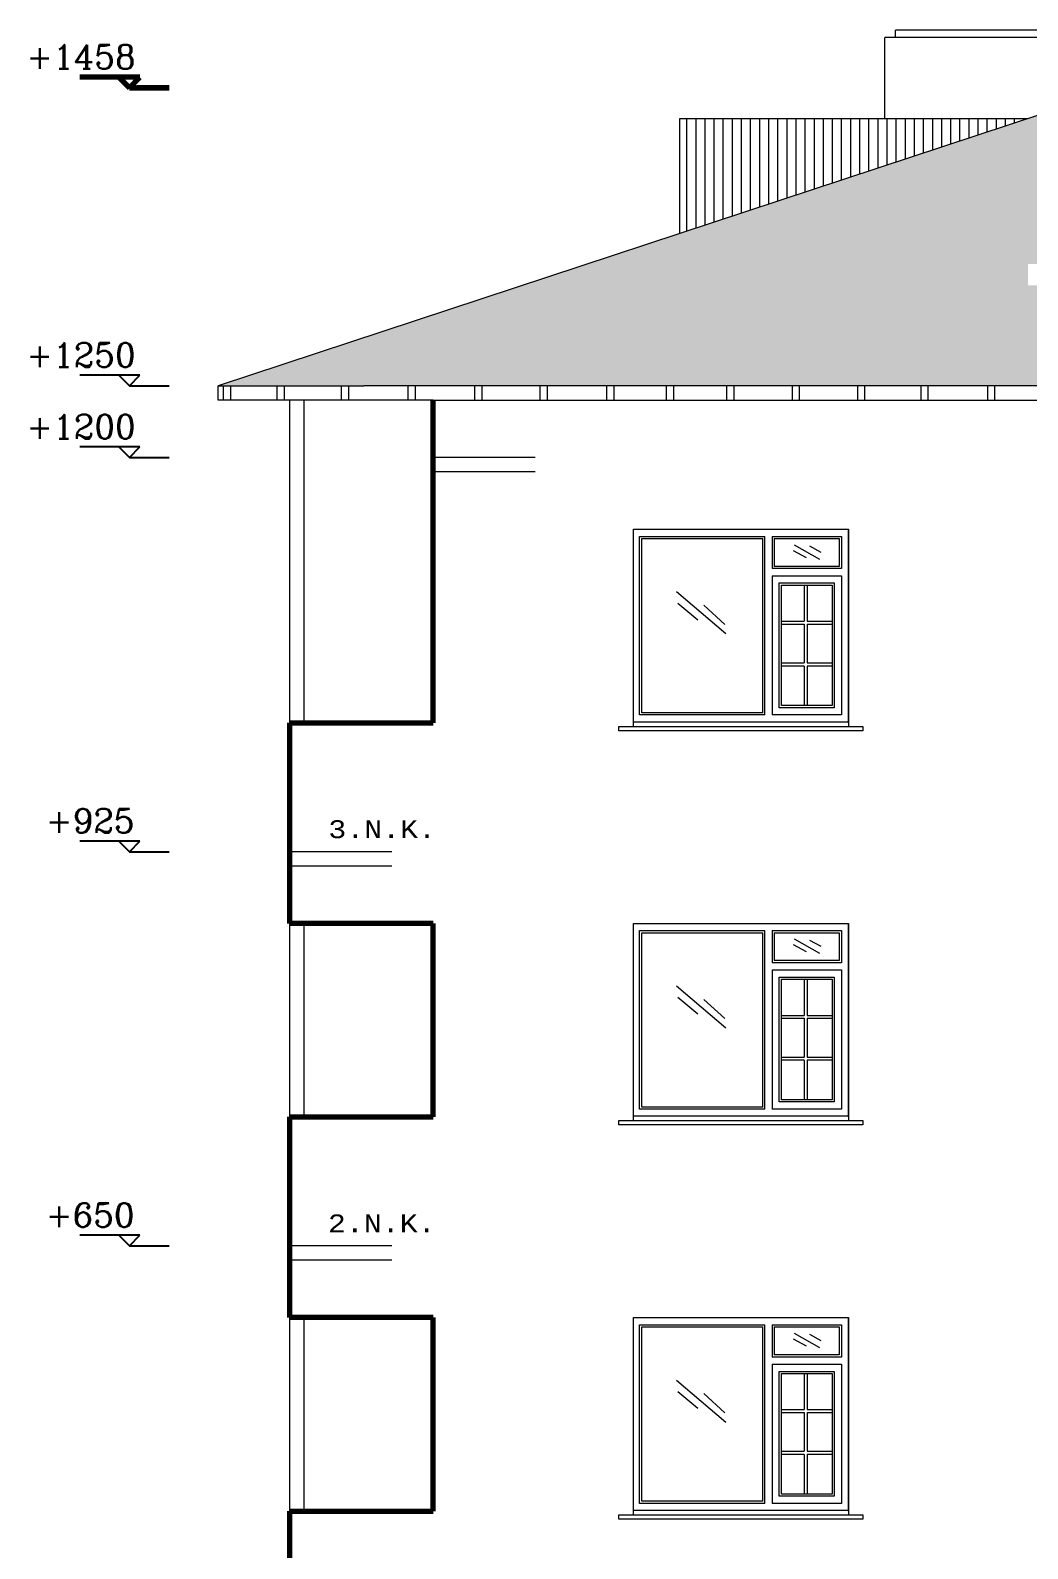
# Model space of a CAD drawing. Header units: millimetres. Extents: x 35860 to 71103, y -11298 to -8385.
# Drawn here: x 58232 to 58927, y -10125 to -9065 of the extents above; entities that cross this region are included whole.
import ezdxf
from ezdxf.enums import TextEntityAlignment as Align

# ---------------------------------------------------------------- set-up
doc = ezdxf.new("R2010")
doc.units = ezdxf.units.MM
doc.header["$MEASUREMENT"] = 0
doc.layers.get('0').update_dxf_attribs({"lineweight": 15})
for name, color, linetype, lineweight in [('02', 2, 'Continuous', 20), ('03_Yazı', 1, 'Continuous', 30), ('07', 3, 'Continuous', 70)]:
    doc.layers.add(name, color=color, linetype=linetype, lineweight=lineweight)
doc.layers.add('RAK', color=110, linetype='Continuous')
doc.styles.add('C', font='')
doc.styles.add('ROMANC', font='romanc', dxfattribs={"height": 0.11})
doc.styles.get('C').set_extended_font_data('Courier New Tur')

msp = doc.modelspace()

# ---------------------------------------------------------------- hatches: boundary and pattern name
h = msp.add_hatch()
h.set_pattern_fill('AR-RSHKE', color=256, scale=2, style=0)
h.set_pattern_definition([(180, (115171.862, 65.105), (-51, 24), [12, -10, 14, -6, 18, -8]), (180, (115159.862, 66.105), (-51, 24), [10, -38, 8, -12]), (180, (115135.862, 63.605), (-51, 24), [6, -62]), (90, (115171.862, 65.105), (17, 24), [23, -73]), (90, (115159.862, 65.105), (17, 24), [22.5, -73.5]), (90, (115149.862, 65.105), (17, 24), [21, -75]), (90, (115135.862, 63.605), (17, 24), [23, -73]), (90, (115129.862, 63.605), (17, 24), [23, -73]), (90, (115111.862, 65.105), (17, 24), [22, -74])])
h.paths.add_polyline_path([(58937.6, -9123.7), (58937.6, -9148.2), (58937.6, -9228.4), (58927.6, -9228.4), (58927.6, -9238.4), (58927.6, -9243.4), (58942.6, -9243.4), (58957.6, -9243.4), (58962.6, -9243.4), (58962.6, -9233.4), (58962.6, -9228.4), (58952.6, -9228.4), (58952.6, -9118.7), (58962.6, -9115.4), (59051, -9144.6), (59012, -9186.8), (59012, -9193.6), (59017, -9188.1), (59017, -9202.2), (59012, -9202.2), (59012, -9207.2), (59017, -9207.2), (59117, -9207.2), (59122, -9207.2), (59122, -9202.2), (59117, -9202.2), (59117, -9188.1), (59122, -9193.6), (59122, -9186.8), (59097.1, -9159.8), (59562.6, -9313.4), (58464.1, -9313.4), (58362.6, -9313.4)])
at = {"layer": '02'}
h = msp.add_hatch(dxfattribs=at)
h.set_pattern_fill('LINE', color=256, scale=2, angle=90, style=0)
h.set_pattern_definition([(90, (60194.525, -9762.742), (6.35, 4e-16), [])])
h.paths.add_polyline_path([(58684.5, -9127.2), (58926.9, -9127.2), (58684.5, -9207.2)])

# ---------------------------------------------------------------- linework, layer by layer
for p, q in [((58937.6, -9123.7), (58362.6, -9313.4)), ((58328.3, -9313.4), (58305.8, -9313.4)), ((58362.6, -9323.4), (58362.6, -9313.4)), ((58362.6, -9313.4), (58464.1, -9313.4)), ((58366.3, -9323.4), (58366.3, -9313.4)), ((58371.3, -9323.4), (58371.3, -9313.4)), ((58403.8, -9323.4), (58403.8, -9313.4)), ((58408.8, -9323.4), (58408.8, -9313.4)), ((58448.7, -9323.4), (58448.7, -9313.4)), ((58453.7, -9323.4), (58453.7, -9313.4)), ((59562.6, -9313.4), (58464.1, -9313.4)), ((58495.2, -9323.4), (58495.2, -9313.4)), ((58500.2, -9323.4), (58500.2, -9313.4)), ((58541.7, -9323.4), (58541.7, -9313.4)), ((58546.7, -9323.4), (58546.7, -9313.4)), ((58587.3, -9323.4), (58587.3, -9313.4)), ((58592.3, -9323.4), (58592.3, -9313.4)), ((58633.8, -9323.4), (58633.8, -9313.4)), ((58638.8, -9323.4), (58638.8, -9313.4)), ((58675.4, -9323.4), (58675.4, -9313.4)), ((58680.4, -9323.4), (58680.4, -9313.4)), ((58717.5, -9323.4), (58717.5, -9313.4)), ((58722.5, -9323.4), (58722.5, -9313.4)), ((58763.2, -9323.4), (58763.2, -9313.4)), ((58768.2, -9323.4), (58768.2, -9313.4)), ((58808.8, -9323.4), (58808.8, -9313.4)), ((58813.8, -9323.4), (58813.8, -9313.4)), ((58852.9, -9323.4), (58852.9, -9313.4)), ((58857.9, -9323.4), (58857.9, -9313.4)), ((58899.4, -9323.4), (58899.4, -9313.4)), ((58904.4, -9323.4), (58904.4, -9313.4)), ((58512.6, -9323.4), (58362.6, -9323.4)), ((58412.6, -9548.4), (58412.6, -9323.4)), ((58422.6, -9548.4), (58422.6, -9323.4)), ((58512.6, -9323.4), (59412.6, -9323.4)), ((58328.3, -9363.4), (58305.8, -9363.4)), ((58327.8, -9363.4), (58327.8, -9363)), ((58583.7, -9363.4), (58512.6, -9363.4)), ((58583.7, -9373.4), (58512.6, -9373.4)), ((58652.4, -9548.4), (58652.4, -9413.4)), ((58652.4, -9548.4), (58652.4, -9413.4)), ((58652.4, -9551), (58652.4, -9413.4)), ((58652.4, -9413.4), (58802.4, -9413.4)), ((58672.4, -9413.4), (58772.4, -9413.4)), ((58672.4, -9413.4), (58772.4, -9413.4)), ((58802.4, -9413.4), (58802.4, -9548.4)), ((58802.4, -9413.4), (58802.4, -9545.9)), ((58802.4, -9548.4), (58802.4, -9413.4)), ((58802.4, -9413.4), (58802.4, -9548.4)), ((58802.4, -9413.4), (58802.4, -9545.9)), ((58802.4, -9548.4), (58802.4, -9413.4)), ((58802.4, -9413.4), (58802.4, -9548.4)), ((58802.4, -9413.4), (58802.4, -9545.9)), ((58802.4, -9548.4), (58802.4, -9413.4)), ((58802.4, -9413.4), (58802.4, -9548.4)), ((58802.4, -9413.4), (58802.4, -9548.4)), ((58802.4, -9413.4), (58802.4, -9548.4)), ((58802.4, -9413.4), (58802.4, -9548.4)), ((58802.4, -9413.4), (58802.4, -9548.4)), ((58802.4, -9413.4), (58802.4, -9548.4)), ((58656.6, -9471.4), (58656.6, -9418.4)), ((58656.6, -9471.4), (58656.6, -9418.4)), ((58656.6, -9471.4), (58656.6, -9418.4)), ((58656.6, -9418.4), (58744, -9418.4)), ((58658.1, -9466.4), (58658.1, -9419.9)), ((58658.1, -9466.4), (58658.1, -9419.9)), ((58658.1, -9419.9), (58742.5, -9419.9)), ((58658.1, -9466.4), (58658.1, -9419.9)), ((58676.6, -9418.4), (58714, -9418.4)), ((58676.6, -9418.4), (58714, -9418.4)), ((58678.1, -9419.9), (58712.5, -9419.9)), ((58678.1, -9419.9), (58712.5, -9419.9)), ((58742.5, -9463.9), (58742.5, -9419.9)), ((58742.5, -9463.9), (58742.5, -9419.9)), ((58742.5, -9463.9), (58742.5, -9419.9)), ((58744, -9468.9), (58744, -9418.4)), ((58744, -9468.9), (58744, -9418.4)), ((58744, -9468.9), (58744, -9418.4)), ((58749, -9418.4), (58749, -9440.9)), ((58749, -9418.4), (58797.4, -9418.4)), ((58749, -9418.4), (58749, -9440.9)), ((58749, -9418.4), (58797.4, -9418.4)), ((58749, -9418.4), (58749, -9440.9)), ((58749, -9418.4), (58797.4, -9418.4)), ((58750.5, -9419.9), (58750.5, -9439.4)), ((58750.5, -9419.9), (58795.9, -9419.9)), ((58750.5, -9419.9), (58750.5, -9439.4)), ((58750.5, -9419.9), (58795.9, -9419.9)), ((58750.5, -9419.9), (58750.5, -9439.4)), ((58750.5, -9419.9), (58795.9, -9419.9)), ((58782.4, -9434.5), (58764.7, -9424.5)), ((58783.3, -9429.6), (58775.3, -9425.3)), ((58795.9, -9419.9), (58795.9, -9439.4)), ((58795.9, -9419.9), (58795.9, -9439.4)), ((58795.9, -9419.9), (58795.9, -9439.4)), ((58797.4, -9418.4), (58797.4, -9440.9)), ((58797.4, -9418.4), (58797.4, -9440.9)), ((58797.4, -9418.4), (58797.4, -9440.9)), ((58772.9, -9433.3), (58763.9, -9428.4)), ((58742.5, -9541.5), (58742.5, -9447.4)), ((58742.5, -9541.5), (58742.5, -9447.4)), ((58742.5, -9541.5), (58742.5, -9447.4)), ((58744, -9543), (58744, -9445.9)), ((58744, -9543), (58744, -9445.9)), ((58744, -9543), (58744, -9445.9)), ((58797.4, -9440.9), (58749, -9440.9)), ((58797.4, -9440.9), (58749, -9440.9)), ((58797.4, -9440.9), (58749, -9440.9)), ((58749, -9445.9), (58749, -9543)), ((58749, -9445.9), (58797.4, -9445.9)), ((58749, -9445.9), (58749, -9543)), ((58749, -9445.9), (58797.4, -9445.9)), ((58749, -9445.9), (58749, -9543)), ((58749, -9445.9), (58797.4, -9445.9)), ((58795.9, -9439.4), (58750.5, -9439.4)), ((58795.9, -9439.4), (58750.5, -9439.4)), ((58795.9, -9439.4), (58750.5, -9439.4)), ((58797.4, -9445.9), (58797.4, -9543)), ((58797.4, -9445.9), (58797.4, -9543)), ((58797.4, -9445.9), (58797.4, -9543)), ((58716.7, -9486.5), (58682.3, -9457.2)), ((58754, -9538), (58754, -9450.9)), ((58754, -9450.9), (58792.4, -9450.9)), ((58754, -9538), (58754, -9450.9)), ((58754, -9450.9), (58792.4, -9450.9)), ((58754, -9538), (58754, -9450.9)), ((58754, -9450.9), (58792.4, -9450.9)), ((58755.5, -9536.5), (58755.5, -9452.4)), ((58755.5, -9452.4), (58790.9, -9452.4)), ((58755.5, -9536.5), (58755.5, -9452.4)), ((58755.5, -9452.4), (58790.9, -9452.4)), ((58755.5, -9536.5), (58755.5, -9452.4)), ((58755.5, -9452.4), (58790.9, -9452.4)), ((58771.4, -9452.4), (58771.4, -9477.6)), ((58771.4, -9452.4), (58771.4, -9477.6)), ((58771.4, -9452.4), (58771.4, -9477.6)), ((58773.4, -9452.4), (58773.4, -9477.6)), ((58773.4, -9452.4), (58773.4, -9477.6)), ((58773.4, -9452.4), (58773.4, -9477.6)), ((58790.9, -9452.4), (58790.9, -9536.5)), ((58790.9, -9452.4), (58790.9, -9536.5)), ((58790.9, -9452.4), (58790.9, -9536.5)), ((58792.4, -9450.9), (58792.4, -9538)), ((58792.4, -9450.9), (58792.4, -9538)), ((58792.4, -9450.9), (58792.4, -9538)), ((58656.6, -9543), (58656.6, -9458.4)), ((58656.6, -9543), (58656.6, -9458.4)), ((58656.6, -9543), (58656.6, -9458.4)), ((58658.1, -9541.5), (58658.1, -9459.9)), ((58658.1, -9541.5), (58658.1, -9459.9)), ((58658.1, -9541.5), (58658.1, -9459.9)), ((58697.1, -9476.8), (58683.3, -9465.2)), ((58716, -9479.8), (58701.4, -9466.4)), ((58755.5, -9477.6), (58771.4, -9477.6)), ((58755.5, -9477.6), (58771.4, -9477.6)), ((58755.5, -9477.6), (58771.4, -9477.6)), ((58773.4, -9477.6), (58790.9, -9477.6)), ((58773.4, -9477.6), (58790.9, -9477.6)), ((58773.4, -9477.6), (58790.9, -9477.6)), ((58755.5, -9479.6), (58771.4, -9479.6)), ((58755.5, -9479.6), (58771.4, -9479.6)), ((58755.5, -9479.6), (58771.4, -9479.6)), ((58771.4, -9479.6), (58771.4, -9506.7)), ((58771.4, -9479.6), (58771.4, -9506.7)), ((58771.4, -9479.6), (58771.4, -9506.7)), ((58773.4, -9479.6), (58773.4, -9506.7)), ((58773.4, -9479.6), (58790.9, -9479.6)), ((58773.4, -9479.6), (58773.4, -9506.7)), ((58773.4, -9479.6), (58790.9, -9479.6)), ((58773.4, -9479.6), (58773.4, -9506.7)), ((58773.4, -9479.6), (58790.9, -9479.6)), ((58755.5, -9506.7), (58771.4, -9506.7)), ((58755.5, -9506.7), (58771.4, -9506.7)), ((58755.5, -9506.7), (58771.4, -9506.7)), ((58771.4, -9508.9), (58755.5, -9508.9)), ((58771.4, -9508.9), (58755.5, -9508.9)), ((58771.4, -9508.9), (58755.5, -9508.9)), ((58771.4, -9508.9), (58771.4, -9536.5)), ((58771.4, -9508.9), (58771.4, -9536.5)), ((58771.4, -9508.9), (58771.4, -9536.5)), ((58773.4, -9506.7), (58791, -9506.7)), ((58773.4, -9506.7), (58791, -9506.7)), ((58773.4, -9506.7), (58791, -9506.7)), ((58773.4, -9508.9), (58773.4, -9536.5)), ((58790.9, -9508.9), (58773.4, -9508.9)), ((58773.4, -9508.9), (58773.4, -9536.5)), ((58790.9, -9508.9), (58773.4, -9508.9)), ((58773.4, -9508.9), (58773.4, -9536.5)), ((58790.9, -9508.9), (58773.4, -9508.9)), ((58742.5, -9541.5), (58658.1, -9541.5)), ((58712.5, -9541.5), (58678.1, -9541.5)), ((58712.5, -9541.5), (58678.1, -9541.5)), ((58792.4, -9538), (58754, -9538)), ((58792.4, -9538), (58754, -9538)), ((58792.4, -9538), (58754, -9538)), ((58790.9, -9536.5), (58755.5, -9536.5)), ((58790.9, -9536.5), (58755.5, -9536.5)), ((58790.9, -9536.5), (58755.5, -9536.5)), ((58642.1, -9554), (58642.1, -9551)), ((58642.1, -9554), (58642.1, -9551)), ((58642.1, -9554), (58642.1, -9551)), ((58642.1, -9551), (58812.4, -9551)), ((58802.4, -9548), (58652.4, -9548)), ((58744, -9543), (58656.6, -9543)), ((58714, -9543), (58676.6, -9543)), ((58714, -9543), (58676.6, -9543)), ((58693.9, -9551), (58812.4, -9551)), ((58693.9, -9551), (58812.4, -9551)), ((58802.4, -9548), (58702.4, -9548)), ((58802.4, -9548), (58702.4, -9548)), ((58797.4, -9543), (58749, -9543)), ((58797.4, -9543), (58749, -9543)), ((58797.4, -9543), (58749, -9543)), ((58802.4, -9548.4), (58802.4, -9548.4)), ((58802.4, -9548.4), (58802.4, -9551)), ((58802.4, -9548.4), (58802.4, -9548.4)), ((58802.4, -9548.4), (58802.4, -9551)), ((58802.4, -9548.4), (58802.4, -9548.4)), ((58802.4, -9548.4), (58802.4, -9551)), ((58812.4, -9551), (58812.4, -9554)), ((58812.4, -9551), (58812.4, -9554)), ((58812.4, -9551), (58812.4, -9554)), ((58812.4, -9554), (58642.1, -9554)), ((58812.4, -9554), (58693.9, -9554)), ((58812.4, -9554), (58693.9, -9554)), ((58327.8, -9638.4), (58327.8, -9638)), ((58328.3, -9638.4), (58305.8, -9638.4)), ((58483.7, -9638.4), (58412.6, -9638.4)), ((58483.7, -9638.4), (58412.6, -9638.4)), ((58483.7, -9648.4), (58412.6, -9648.4)), ((58483.7, -9648.4), (58412.6, -9648.4)), ((58412.6, -9823.4), (58412.6, -9688.4)), ((58422.6, -9823.4), (58422.6, -9688.4)), ((58652.4, -9823.4), (58652.4, -9688.4)), ((58652.4, -9823.4), (58652.4, -9688.4)), ((58652.4, -9826), (58652.4, -9688.4)), ((58652.4, -9688.4), (58802.4, -9688.4)), ((58672.4, -9688.4), (58772.4, -9688.4)), ((58672.4, -9688.4), (58772.4, -9688.4)), ((58802.4, -9688.4), (58802.4, -9823.4)), ((58802.4, -9688.4), (58802.4, -9820.9)), ((58802.4, -9823.4), (58802.4, -9688.4)), ((58802.4, -9688.4), (58802.4, -9823.4)), ((58802.4, -9688.4), (58802.4, -9820.9)), ((58802.4, -9823.4), (58802.4, -9688.4)), ((58802.4, -9688.4), (58802.4, -9823.4)), ((58802.4, -9688.4), (58802.4, -9820.9)), ((58802.4, -9823.4), (58802.4, -9688.4)), ((58802.4, -9688.4), (58802.4, -9823.4)), ((58802.4, -9688.4), (58802.4, -9823.4)), ((58802.4, -9688.4), (58802.4, -9823.4)), ((58802.4, -9688.4), (58802.4, -9823.4)), ((58802.4, -9688.4), (58802.4, -9823.4)), ((58802.4, -9688.4), (58802.4, -9823.4)), ((58656.6, -9746.4), (58656.6, -9693.4)), ((58656.6, -9746.4), (58656.6, -9693.4)), ((58656.6, -9746.4), (58656.6, -9693.4)), ((58656.6, -9693.4), (58744, -9693.4)), ((58658.1, -9741.4), (58658.1, -9694.9)), ((58658.1, -9741.4), (58658.1, -9694.9)), ((58658.1, -9694.9), (58742.5, -9694.9)), ((58658.1, -9741.4), (58658.1, -9694.9)), ((58676.6, -9693.4), (58714, -9693.4)), ((58676.6, -9693.4), (58714, -9693.4)), ((58678.1, -9694.9), (58712.5, -9694.9)), ((58678.1, -9694.9), (58712.5, -9694.9)), ((58742.5, -9738.9), (58742.5, -9694.9)), ((58742.5, -9738.9), (58742.5, -9694.9)), ((58742.5, -9738.9), (58742.5, -9694.9)), ((58744, -9743.9), (58744, -9693.4)), ((58744, -9743.9), (58744, -9693.4)), ((58744, -9743.9), (58744, -9693.4)), ((58749, -9693.4), (58749, -9715.9)), ((58749, -9693.4), (58797.4, -9693.4)), ((58749, -9693.4), (58749, -9715.9)), ((58749, -9693.4), (58797.4, -9693.4)), ((58749, -9693.4), (58749, -9715.9)), ((58749, -9693.4), (58797.4, -9693.4)), ((58750.5, -9694.9), (58750.5, -9714.4)), ((58750.5, -9694.9), (58795.9, -9694.9)), ((58750.5, -9694.9), (58750.5, -9714.4)), ((58750.5, -9694.9), (58795.9, -9694.9)), ((58750.5, -9694.9), (58750.5, -9714.4)), ((58750.5, -9694.9), (58795.9, -9694.9)), ((58782.4, -9709.5), (58764.7, -9699.5)), ((58783.3, -9704.6), (58775.3, -9700.3)), ((58795.9, -9694.9), (58795.9, -9714.4)), ((58795.9, -9694.9), (58795.9, -9714.4)), ((58795.9, -9694.9), (58795.9, -9714.4)), ((58797.4, -9693.4), (58797.4, -9715.9)), ((58797.4, -9693.4), (58797.4, -9715.9)), ((58797.4, -9693.4), (58797.4, -9715.9)), ((58772.9, -9708.3), (58763.9, -9703.4)), ((58742.5, -9816.5), (58742.5, -9722.4)), ((58742.5, -9816.5), (58742.5, -9722.4)), ((58742.5, -9816.5), (58742.5, -9722.4)), ((58744, -9818), (58744, -9720.9)), ((58744, -9818), (58744, -9720.9)), ((58744, -9818), (58744, -9720.9)), ((58797.4, -9715.9), (58749, -9715.9)), ((58797.4, -9715.9), (58749, -9715.9)), ((58797.4, -9715.9), (58749, -9715.9)), ((58749, -9720.9), (58749, -9818)), ((58749, -9720.9), (58797.4, -9720.9)), ((58749, -9720.9), (58749, -9818)), ((58749, -9720.9), (58797.4, -9720.9)), ((58749, -9720.9), (58749, -9818)), ((58749, -9720.9), (58797.4, -9720.9)), ((58795.9, -9714.4), (58750.5, -9714.4)), ((58795.9, -9714.4), (58750.5, -9714.4)), ((58795.9, -9714.4), (58750.5, -9714.4)), ((58797.4, -9720.9), (58797.4, -9818)), ((58797.4, -9720.9), (58797.4, -9818)), ((58797.4, -9720.9), (58797.4, -9818)), ((58656.6, -9818), (58656.6, -9733.4)), ((58656.6, -9818), (58656.6, -9733.4)), ((58656.6, -9818), (58656.6, -9733.4)), ((58716.7, -9761.5), (58682.3, -9732.2)), ((58754, -9813), (58754, -9725.9)), ((58754, -9725.9), (58792.4, -9725.9)), ((58754, -9813), (58754, -9725.9)), ((58754, -9725.9), (58792.4, -9725.9)), ((58754, -9813), (58754, -9725.9)), ((58754, -9725.9), (58792.4, -9725.9)), ((58755.5, -9811.5), (58755.5, -9727.4)), ((58755.5, -9727.4), (58790.9, -9727.4)), ((58755.5, -9811.5), (58755.5, -9727.4)), ((58755.5, -9727.4), (58790.9, -9727.4)), ((58755.5, -9811.5), (58755.5, -9727.4)), ((58755.5, -9727.4), (58790.9, -9727.4)), ((58771.4, -9727.4), (58771.4, -9752.6)), ((58771.4, -9727.4), (58771.4, -9752.6)), ((58771.4, -9727.4), (58771.4, -9752.6)), ((58773.4, -9727.4), (58773.4, -9752.6)), ((58773.4, -9727.4), (58773.4, -9752.6)), ((58773.4, -9727.4), (58773.4, -9752.6)), ((58790.9, -9727.4), (58790.9, -9811.5)), ((58790.9, -9727.4), (58790.9, -9811.5)), ((58790.9, -9727.4), (58790.9, -9811.5)), ((58792.4, -9725.9), (58792.4, -9813)), ((58792.4, -9725.9), (58792.4, -9813)), ((58792.4, -9725.9), (58792.4, -9813)), ((58658.1, -9816.5), (58658.1, -9734.9)), ((58658.1, -9816.5), (58658.1, -9734.9)), ((58658.1, -9816.5), (58658.1, -9734.9)), ((58697.1, -9751.8), (58683.3, -9740.2)), ((58716, -9754.8), (58701.4, -9741.4)), ((58755.5, -9752.6), (58771.4, -9752.6)), ((58755.5, -9752.6), (58771.4, -9752.6)), ((58755.5, -9752.6), (58771.4, -9752.6)), ((58755.5, -9754.6), (58771.4, -9754.6)), ((58755.5, -9754.6), (58771.4, -9754.6)), ((58755.5, -9754.6), (58771.4, -9754.6)), ((58771.4, -9754.6), (58771.4, -9781.7)), ((58771.4, -9754.6), (58771.4, -9781.7)), ((58771.4, -9754.6), (58771.4, -9781.7)), ((58773.4, -9752.6), (58790.9, -9752.6)), ((58773.4, -9752.6), (58790.9, -9752.6)), ((58773.4, -9752.6), (58790.9, -9752.6)), ((58773.4, -9754.6), (58773.4, -9781.7)), ((58773.4, -9754.6), (58790.9, -9754.6)), ((58773.4, -9754.6), (58773.4, -9781.7)), ((58773.4, -9754.6), (58790.9, -9754.6)), ((58773.4, -9754.6), (58773.4, -9781.7)), ((58773.4, -9754.6), (58790.9, -9754.6)), ((58755.5, -9781.7), (58771.4, -9781.7)), ((58755.5, -9781.7), (58771.4, -9781.7)), ((58755.5, -9781.7), (58771.4, -9781.7)), ((58771.4, -9783.9), (58755.5, -9783.9)), ((58771.4, -9783.9), (58755.5, -9783.9)), ((58771.4, -9783.9), (58755.5, -9783.9)), ((58771.4, -9783.9), (58771.4, -9811.5)), ((58771.4, -9783.9), (58771.4, -9811.5)), ((58771.4, -9783.9), (58771.4, -9811.5)), ((58773.4, -9781.7), (58791, -9781.7)), ((58773.4, -9781.7), (58791, -9781.7)), ((58773.4, -9781.7), (58791, -9781.7)), ((58773.4, -9783.9), (58773.4, -9811.5)), ((58790.9, -9783.9), (58773.4, -9783.9)), ((58773.4, -9783.9), (58773.4, -9811.5)), ((58790.9, -9783.9), (58773.4, -9783.9)), ((58773.4, -9783.9), (58773.4, -9811.5)), ((58790.9, -9783.9), (58773.4, -9783.9)), ((58744, -9818), (58656.6, -9818)), ((58742.5, -9816.5), (58658.1, -9816.5)), ((58714, -9818), (58676.6, -9818)), ((58714, -9818), (58676.6, -9818)), ((58712.5, -9816.5), (58678.1, -9816.5)), ((58712.5, -9816.5), (58678.1, -9816.5)), ((58797.4, -9818), (58749, -9818)), ((58797.4, -9818), (58749, -9818)), ((58797.4, -9818), (58749, -9818)), ((58792.4, -9813), (58754, -9813)), ((58792.4, -9813), (58754, -9813)), ((58792.4, -9813), (58754, -9813)), ((58790.9, -9811.5), (58755.5, -9811.5)), ((58790.9, -9811.5), (58755.5, -9811.5)), ((58790.9, -9811.5), (58755.5, -9811.5)), ((58642.1, -9829), (58642.1, -9826)), ((58642.1, -9829), (58642.1, -9826)), ((58642.1, -9829), (58642.1, -9826)), ((58642.1, -9826), (58812.4, -9826)), ((58802.4, -9823), (58652.4, -9823)), ((58693.9, -9826), (58812.4, -9826)), ((58693.9, -9826), (58812.4, -9826)), ((58802.4, -9823), (58702.4, -9823)), ((58802.4, -9823), (58702.4, -9823)), ((58802.4, -9823.4), (58802.4, -9823.4)), ((58802.4, -9823.4), (58802.4, -9826)), ((58802.4, -9823.4), (58802.4, -9823.4)), ((58802.4, -9823.4), (58802.4, -9826)), ((58802.4, -9823.4), (58802.4, -9823.4)), ((58802.4, -9823.4), (58802.4, -9826)), ((58812.4, -9826), (58812.4, -9829)), ((58812.4, -9826), (58812.4, -9829)), ((58812.4, -9826), (58812.4, -9829)), ((58812.4, -9829), (58642.1, -9829)), ((58812.4, -9829), (58693.9, -9829)), ((58812.4, -9829), (58693.9, -9829)), ((58328.3, -9913.4), (58305.8, -9913.4)), ((58327.8, -9913.4), (58327.8, -9913)), ((58483.7, -9913.4), (58412.6, -9913.4)), ((58483.7, -9913.4), (58412.6, -9913.4)), ((58483.7, -9923.4), (58412.6, -9923.4)), ((58483.7, -9923.4), (58412.6, -9923.4)), ((58412.6, -10098.4), (58412.6, -9963.4)), ((58422.6, -10098.4), (58422.6, -9963.4)), ((58652.4, -10098.4), (58652.4, -9963.4)), ((58652.4, -10098.4), (58652.4, -9963.4)), ((58652.4, -10101), (58652.4, -9963.4)), ((58652.4, -9963.4), (58802.4, -9963.4)), ((58672.4, -9963.4), (58772.4, -9963.4)), ((58672.4, -9963.4), (58772.4, -9963.4)), ((58802.4, -9963.4), (58802.4, -10098.4)), ((58802.4, -9963.4), (58802.4, -10095.9)), ((58802.4, -10098.4), (58802.4, -9963.4)), ((58802.4, -9963.4), (58802.4, -10098.4)), ((58802.4, -9963.4), (58802.4, -10095.9)), ((58802.4, -10098.4), (58802.4, -9963.4)), ((58802.4, -9963.4), (58802.4, -10098.4)), ((58802.4, -9963.4), (58802.4, -10095.9)), ((58802.4, -10098.4), (58802.4, -9963.4)), ((58802.4, -9963.4), (58802.4, -10098.4)), ((58802.4, -9963.4), (58802.4, -10098.4)), ((58802.4, -9963.4), (58802.4, -10098.4)), ((58802.4, -9963.4), (58802.4, -10098.4)), ((58802.4, -9963.4), (58802.4, -10098.4)), ((58802.4, -9963.4), (58802.4, -10098.4)), ((58656.6, -10021.4), (58656.6, -9968.4)), ((58656.6, -10021.4), (58656.6, -9968.4)), ((58656.6, -10021.4), (58656.6, -9968.4)), ((58656.6, -9968.4), (58744, -9968.4)), ((58658.1, -10016.4), (58658.1, -9969.9)), ((58658.1, -10016.4), (58658.1, -9969.9)), ((58658.1, -9969.9), (58742.5, -9969.9)), ((58658.1, -10016.4), (58658.1, -9969.9)), ((58676.6, -9968.4), (58714, -9968.4)), ((58676.6, -9968.4), (58714, -9968.4)), ((58678.1, -9969.9), (58712.5, -9969.9)), ((58678.1, -9969.9), (58712.5, -9969.9)), ((58742.5, -10013.9), (58742.5, -9969.9)), ((58742.5, -10013.9), (58742.5, -9969.9)), ((58742.5, -10013.9), (58742.5, -9969.9)), ((58744, -10018.9), (58744, -9968.4)), ((58744, -10018.9), (58744, -9968.4)), ((58744, -10018.9), (58744, -9968.4)), ((58749, -9968.4), (58749, -9990.9)), ((58749, -9968.4), (58797.4, -9968.4)), ((58749, -9968.4), (58749, -9990.9)), ((58749, -9968.4), (58797.4, -9968.4)), ((58749, -9968.4), (58749, -9990.9)), ((58749, -9968.4), (58797.4, -9968.4)), ((58750.5, -9969.9), (58750.5, -9989.4)), ((58750.5, -9969.9), (58795.9, -9969.9)), ((58750.5, -9969.9), (58750.5, -9989.4)), ((58750.5, -9969.9), (58795.9, -9969.9)), ((58750.5, -9969.9), (58750.5, -9989.4)), ((58750.5, -9969.9), (58795.9, -9969.9)), ((58782.4, -9984.5), (58764.7, -9974.5)), ((58783.3, -9979.6), (58775.3, -9975.3)), ((58795.9, -9969.9), (58795.9, -9989.4)), ((58795.9, -9969.9), (58795.9, -9989.4)), ((58795.9, -9969.9), (58795.9, -9989.4)), ((58797.4, -9968.4), (58797.4, -9990.9)), ((58797.4, -9968.4), (58797.4, -9990.9)), ((58797.4, -9968.4), (58797.4, -9990.9)), ((58772.9, -9983.3), (58763.9, -9978.4)), ((58742.5, -10091.5), (58742.5, -9997.4)), ((58742.5, -10091.5), (58742.5, -9997.4)), ((58742.5, -10091.5), (58742.5, -9997.4)), ((58744, -10093), (58744, -9995.9)), ((58744, -10093), (58744, -9995.9)), ((58744, -10093), (58744, -9995.9)), ((58797.4, -9990.9), (58749, -9990.9)), ((58797.4, -9990.9), (58749, -9990.9)), ((58797.4, -9990.9), (58749, -9990.9)), ((58749, -9995.9), (58749, -10093)), ((58749, -9995.9), (58797.4, -9995.9)), ((58749, -9995.9), (58749, -10093)), ((58749, -9995.9), (58797.4, -9995.9)), ((58749, -9995.9), (58749, -10093)), ((58749, -9995.9), (58797.4, -9995.9)), ((58795.9, -9989.4), (58750.5, -9989.4)), ((58795.9, -9989.4), (58750.5, -9989.4)), ((58795.9, -9989.4), (58750.5, -9989.4)), ((58797.4, -9995.9), (58797.4, -10093)), ((58797.4, -9995.9), (58797.4, -10093)), ((58797.4, -9995.9), (58797.4, -10093)), ((58656.6, -10093), (58656.6, -10008.4)), ((58656.6, -10093), (58656.6, -10008.4)), ((58656.6, -10093), (58656.6, -10008.4)), ((58716.7, -10036.5), (58682.3, -10007.2)), ((58754, -10088), (58754, -10000.9)), ((58754, -10000.9), (58792.4, -10000.9)), ((58754, -10088), (58754, -10000.9)), ((58754, -10000.9), (58792.4, -10000.9)), ((58754, -10088), (58754, -10000.9)), ((58754, -10000.9), (58792.4, -10000.9)), ((58755.5, -10086.5), (58755.5, -10002.4)), ((58755.5, -10002.4), (58790.9, -10002.4)), ((58755.5, -10086.5), (58755.5, -10002.4)), ((58755.5, -10002.4), (58790.9, -10002.4)), ((58755.5, -10086.5), (58755.5, -10002.4)), ((58755.5, -10002.4), (58790.9, -10002.4)), ((58771.4, -10002.4), (58771.4, -10027.6)), ((58771.4, -10002.4), (58771.4, -10027.6)), ((58771.4, -10002.4), (58771.4, -10027.6)), ((58773.4, -10002.4), (58773.4, -10027.6)), ((58773.4, -10002.4), (58773.4, -10027.6)), ((58773.4, -10002.4), (58773.4, -10027.6)), ((58790.9, -10002.4), (58790.9, -10086.5)), ((58790.9, -10002.4), (58790.9, -10086.5)), ((58790.9, -10002.4), (58790.9, -10086.5)), ((58792.4, -10000.9), (58792.4, -10088)), ((58792.4, -10000.9), (58792.4, -10088)), ((58792.4, -10000.9), (58792.4, -10088)), ((58658.1, -10091.5), (58658.1, -10009.9)), ((58658.1, -10091.5), (58658.1, -10009.9)), ((58658.1, -10091.5), (58658.1, -10009.9)), ((58697.1, -10026.8), (58683.3, -10015.2)), ((58716, -10029.8), (58701.4, -10016.4)), ((58755.5, -10027.6), (58771.4, -10027.6)), ((58755.5, -10027.6), (58771.4, -10027.6)), ((58755.5, -10027.6), (58771.4, -10027.6)), ((58755.5, -10029.6), (58771.4, -10029.6)), ((58755.5, -10029.6), (58771.4, -10029.6)), ((58755.5, -10029.6), (58771.4, -10029.6)), ((58771.4, -10029.6), (58771.4, -10056.7)), ((58771.4, -10029.6), (58771.4, -10056.7)), ((58771.4, -10029.6), (58771.4, -10056.7)), ((58773.4, -10027.6), (58790.9, -10027.6)), ((58773.4, -10027.6), (58790.9, -10027.6)), ((58773.4, -10027.6), (58790.9, -10027.6)), ((58773.4, -10029.6), (58773.4, -10056.7)), ((58773.4, -10029.6), (58790.9, -10029.6)), ((58773.4, -10029.6), (58773.4, -10056.7)), ((58773.4, -10029.6), (58790.9, -10029.6)), ((58773.4, -10029.6), (58773.4, -10056.7)), ((58773.4, -10029.6), (58790.9, -10029.6)), ((58755.5, -10056.7), (58771.4, -10056.7)), ((58755.5, -10056.7), (58771.4, -10056.7)), ((58755.5, -10056.7), (58771.4, -10056.7)), ((58771.4, -10058.9), (58755.5, -10058.9)), ((58771.4, -10058.9), (58755.5, -10058.9)), ((58771.4, -10058.9), (58755.5, -10058.9)), ((58771.4, -10058.9), (58771.4, -10086.5)), ((58771.4, -10058.9), (58771.4, -10086.5)), ((58771.4, -10058.9), (58771.4, -10086.5)), ((58773.4, -10056.7), (58791, -10056.7)), ((58773.4, -10056.7), (58791, -10056.7)), ((58773.4, -10056.7), (58791, -10056.7)), ((58773.4, -10058.9), (58773.4, -10086.5)), ((58790.9, -10058.9), (58773.4, -10058.9)), ((58773.4, -10058.9), (58773.4, -10086.5)), ((58790.9, -10058.9), (58773.4, -10058.9)), ((58773.4, -10058.9), (58773.4, -10086.5)), ((58790.9, -10058.9), (58773.4, -10058.9)), ((58744, -10093), (58656.6, -10093)), ((58742.5, -10091.5), (58658.1, -10091.5)), ((58714, -10093), (58676.6, -10093)), ((58714, -10093), (58676.6, -10093)), ((58712.5, -10091.5), (58678.1, -10091.5)), ((58712.5, -10091.5), (58678.1, -10091.5)), ((58797.4, -10093), (58749, -10093)), ((58797.4, -10093), (58749, -10093)), ((58797.4, -10093), (58749, -10093)), ((58792.4, -10088), (58754, -10088)), ((58792.4, -10088), (58754, -10088)), ((58792.4, -10088), (58754, -10088)), ((58790.9, -10086.5), (58755.5, -10086.5)), ((58790.9, -10086.5), (58755.5, -10086.5)), ((58790.9, -10086.5), (58755.5, -10086.5)), ((58642.1, -10104), (58642.1, -10101)), ((58642.1, -10104), (58642.1, -10101)), ((58642.1, -10104), (58642.1, -10101)), ((58642.1, -10101), (58812.4, -10101)), ((58812.4, -10104), (58642.1, -10104)), ((58802.4, -10098), (58652.4, -10098)), ((58693.9, -10101), (58812.4, -10101)), ((58693.9, -10101), (58812.4, -10101)), ((58812.4, -10104), (58693.9, -10104)), ((58812.4, -10104), (58693.9, -10104)), ((58802.4, -10098), (58702.4, -10098)), ((58802.4, -10098), (58702.4, -10098)), ((58802.4, -10098.4), (58802.4, -10098.4)), ((58802.4, -10098.4), (58802.4, -10101)), ((58802.4, -10098.4), (58802.4, -10098.4)), ((58802.4, -10098.4), (58802.4, -10101)), ((58802.4, -10098.4), (58802.4, -10098.4)), ((58802.4, -10098.4), (58802.4, -10101)), ((58812.4, -10101), (58812.4, -10104)), ((58812.4, -10101), (58812.4, -10104)), ((58812.4, -10101), (58812.4, -10104))]:
    msp.add_line(p, q)
for p, q in [((58835.1, -9070.4), (58835.1, -9065.4)), ((58939.6, -9065.4), (58835.1, -9065.4)), ((58827.6, -9127.2), (58827.6, -9070.4)), ((58939.6, -9070.4), (58827.6, -9070.4)), ((58926.9, -9127.2), (58684.5, -9127.2)), ((58684.5, -9127.2), (58684.5, -9207.2))]:
    msp.add_line(p, q, dxfattribs=at)
at = {"layer": '07'}
for p, q in [((58308, -9098), (58266, -9098)), ((58308, -9098), (58266, -9098)), ((58293.2, -9098), (58300.6, -9105.4)), ((58300.6, -9105.4), (58308, -9098)), ((58300.6, -9105.4), (58328.3, -9105.4)), ((58328.3, -9105.4), (58305.8, -9105.4)), ((58512.6, -9373.4), (58512.6, -9323.4)), ((58512.6, -9548.4), (58512.6, -9373.4)), ((58412.6, -9688.4), (58412.6, -9548.4)), ((58412.6, -9548.4), (58512.6, -9548.4)), ((58512.6, -9688.4), (58412.6, -9688.4)), ((58512.6, -9823.4), (58512.6, -9688.4)), ((58412.6, -9963.4), (58412.6, -9823.4)), ((58412.6, -9823.4), (58512.6, -9823.4)), ((58512.6, -9963.4), (58412.6, -9963.4)), ((58512.6, -10098.4), (58512.6, -9963.4)), ((58412.6, -10238.4), (58412.6, -10098.4)), ((58412.6, -10098.4), (58512.6, -10098.4))]:
    msp.add_line(p, q, dxfattribs=at)
at = {"layer": 'RAK'}
for p, q in [((58308, -9306), (58266, -9306)), ((58308, -9306), (58266, -9306)), ((58293.2, -9306), (58300.6, -9313.4)), ((58300.6, -9313.4), (58308, -9306)), ((58300.6, -9313.4), (58328.3, -9313.4)), ((58308, -9356), (58266, -9356)), ((58308, -9356), (58266, -9356)), ((58293.2, -9356), (58300.6, -9363.4)), ((58300.6, -9363.4), (58308, -9356)), ((58300.6, -9363.4), (58328.3, -9363.4)), ((58308, -9631), (58266, -9631)), ((58308, -9631), (58266, -9631)), ((58293.2, -9631), (58300.6, -9638.4)), ((58300.6, -9638.4), (58308, -9631)), ((58300.6, -9638.4), (58328.3, -9638.4)), ((58308, -9906), (58266, -9906)), ((58308, -9906), (58266, -9906)), ((58293.2, -9906), (58300.6, -9913.4)), ((58300.6, -9913.4), (58308, -9906)), ((58300.6, -9913.4), (58328.3, -9913.4))]:
    msp.add_line(p, q, dxfattribs=at)

# ---------------------------------------------------------------- texts
at = {"layer": '03_Yazı', "style": 'ROMANC'}
for s, p in [('+1458', (58228.7, -9092.3)), ('+1250', (58228.7, -9300.3)), ('+1200', (58228.7, -9350.3)), ('+925', (58242.3, -9625.3)), ('+650', (58242.3, -9900.3))]:
    msp.add_text(s, height=16.8, dxfattribs=at).set_placement(p)
at = {"layer": '03_Yazı', "style": 'C'}
for tag, p in [('3.N.K.', (58477, -9622.7)), ('2.N.K.', (58476.7, -9897.7))]:
    msp.add_attdef(tag, text='A:10.00m2', height=12.5, dxfattribs=at).set_placement(p, align=Align.MIDDLE_CENTER)

doc.saveas('drawing.dxf')
